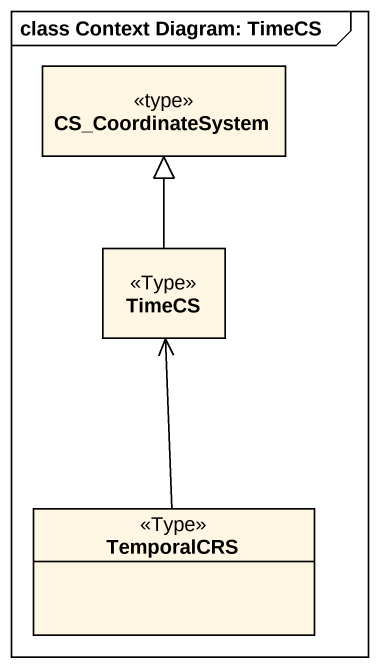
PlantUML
@startuml
mainframe class Context Diagram: TimeCS
hide circle
hide empty members
class CS_CoordinateSystem <<type>>
class TimeCS <<Type>>
class TemporalCRS <<Type>>
TimeCS -up-|> CS_CoordinateSystem
TemporalCRS -up-> TimeCS
@enduml
